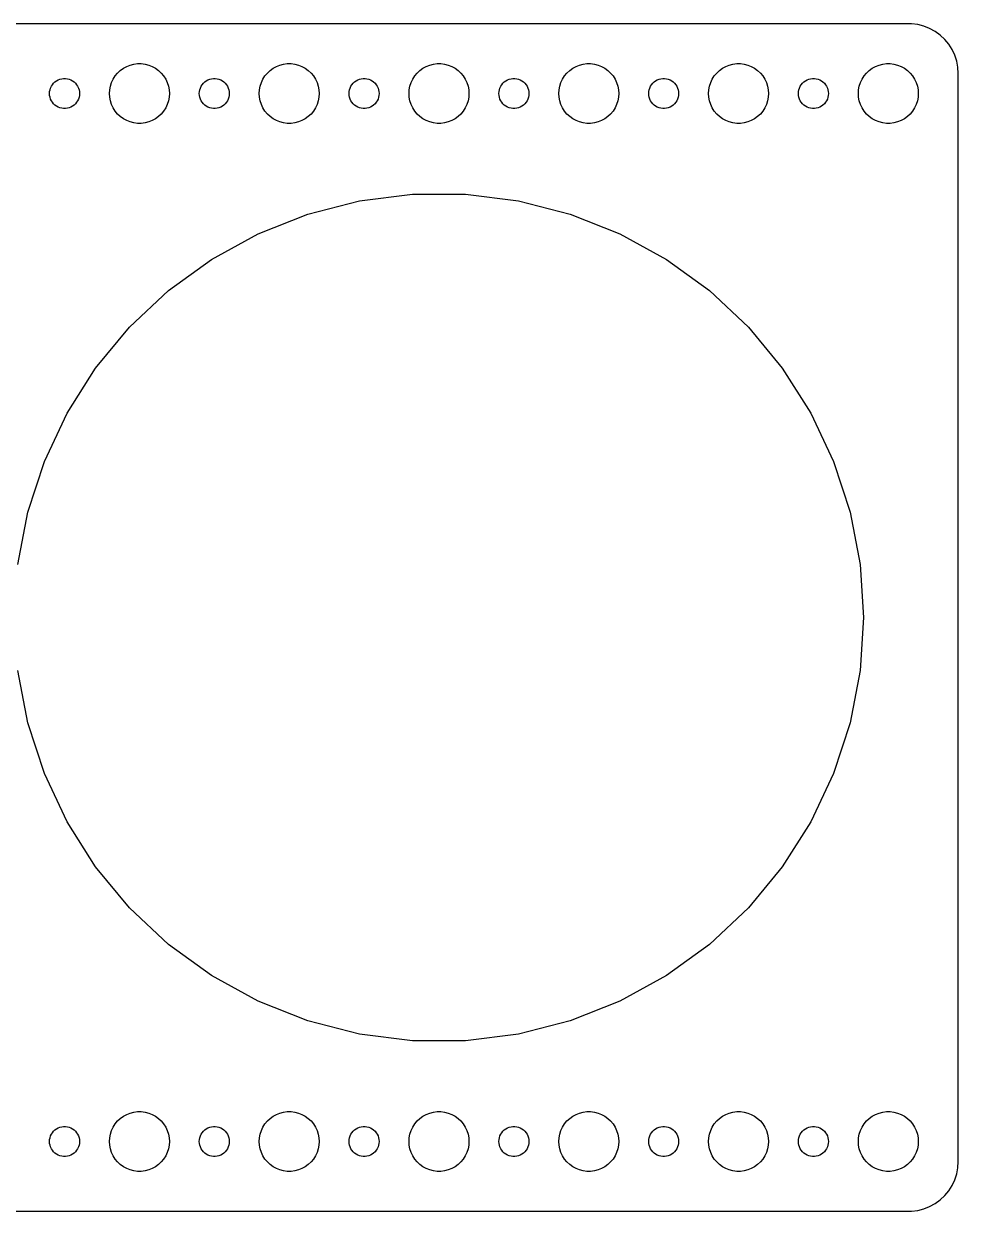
# Model space of a CAD drawing. Header units: metres. Extents: x -187 to 187, y -59 to 59.
# Drawn here: x 93.4 to 187, y -59.5 to 59.5 of the extents above; entities that cross this region are included whole.
import ezdxf

# ---------------------------------------------------------------- set-up
doc = ezdxf.new("R2010")
doc.units = ezdxf.units.M

msp = doc.modelspace()

# ---------------------------------------------------------------- linework, layer by layer
for p, q in [((182.314, 59.4901), (-182.314, 59.4901)), ((182.937, 59.4114), (182.314, 59.4901)), ((183.545, 59.2553), (182.937, 59.4114)), ((184.129, 59.0241), (183.545, 59.2553)), ((184.679, 58.7216), (184.129, 59.0241)), ((185.187, 58.3526), (184.679, 58.7216)), ((185.645, 57.9227), (185.187, 58.3526)), ((186.045, 57.4389), (185.645, 57.9227)), ((186.382, 56.9088), (186.045, 57.4389)), ((186.649, 56.3406), (186.382, 56.9088)), ((186.843, 55.7434), (186.649, 56.3406)), ((102.813, 54.5536), (103.088, 54.8115)), ((103.088, 54.8115), (103.393, 55.033)), ((103.393, 55.033), (103.723, 55.2145)), ((103.723, 55.2145), (104.073, 55.3532)), ((104.073, 55.3532), (104.438, 55.4469)), ((104.438, 55.4469), (104.812, 55.4941)), ((104.812, 55.4941), (105.188, 55.4941)), ((105.188, 55.4941), (105.562, 55.4469)), ((105.562, 55.4469), (105.927, 55.3532)), ((105.927, 55.3532), (106.277, 55.2145)), ((106.277, 55.2145), (106.607, 55.033)), ((106.607, 55.033), (106.912, 54.8115)), ((106.912, 54.8115), (107.187, 54.5536)), ((117.813, 54.5536), (118.088, 54.8115)), ((118.088, 54.8115), (118.393, 55.033)), ((118.393, 55.033), (118.723, 55.2145)), ((118.723, 55.2145), (119.073, 55.3532)), ((119.073, 55.3532), (119.438, 55.4469)), ((119.438, 55.4469), (119.812, 55.4941)), ((119.812, 55.4941), (120.188, 55.4941)), ((120.188, 55.4941), (120.562, 55.4469)), ((120.562, 55.4469), (120.927, 55.3532)), ((120.927, 55.3532), (121.277, 55.2145)), ((121.277, 55.2145), (121.607, 55.033)), ((121.607, 55.033), (121.912, 54.8115)), ((121.912, 54.8115), (122.187, 54.5536)), ((132.813, 54.5536), (133.088, 54.8115)), ((133.088, 54.8115), (133.393, 55.033)), ((133.393, 55.033), (133.723, 55.2145)), ((133.723, 55.2145), (134.073, 55.3532)), ((134.073, 55.3532), (134.438, 55.4469)), ((134.438, 55.4469), (134.812, 55.4941)), ((134.812, 55.4941), (135.188, 55.4941)), ((135.188, 55.4941), (135.562, 55.4469)), ((135.562, 55.4469), (135.927, 55.3532)), ((135.927, 55.3532), (136.277, 55.2145)), ((136.277, 55.2145), (136.607, 55.033)), ((136.607, 55.033), (136.912, 54.8115)), ((136.912, 54.8115), (137.187, 54.5536)), ((147.813, 54.5536), (148.088, 54.8115)), ((148.088, 54.8115), (148.393, 55.033)), ((148.393, 55.033), (148.723, 55.2145)), ((148.723, 55.2145), (149.073, 55.3532)), ((149.073, 55.3532), (149.438, 55.4469)), ((149.438, 55.4469), (149.812, 55.4941)), ((149.812, 55.4941), (150.188, 55.4941)), ((150.188, 55.4941), (150.562, 55.4469)), ((150.562, 55.4469), (150.927, 55.3532)), ((150.927, 55.3532), (151.277, 55.2145)), ((151.277, 55.2145), (151.607, 55.033)), ((151.607, 55.033), (151.912, 54.8115)), ((151.912, 54.8115), (152.187, 54.5536)), ((162.813, 54.5536), (163.088, 54.8115)), ((163.088, 54.8115), (163.393, 55.033)), ((163.393, 55.033), (163.723, 55.2145)), ((163.723, 55.2145), (164.073, 55.3532)), ((164.073, 55.3532), (164.438, 55.4469)), ((164.438, 55.4469), (164.812, 55.4941)), ((164.812, 55.4941), (165.188, 55.4941)), ((165.188, 55.4941), (165.562, 55.4469)), ((165.562, 55.4469), (165.927, 55.3532)), ((165.927, 55.3532), (166.277, 55.2145)), ((166.277, 55.2145), (166.607, 55.033)), ((166.607, 55.033), (166.912, 54.8115)), ((166.912, 54.8115), (167.187, 54.5536)), ((177.813, 54.5536), (178.088, 54.8115)), ((178.088, 54.8115), (178.393, 55.033)), ((178.393, 55.033), (178.723, 55.2145)), ((178.723, 55.2145), (179.073, 55.3532)), ((179.073, 55.3532), (179.438, 55.4469)), ((179.438, 55.4469), (179.812, 55.4941)), ((179.812, 55.4941), (180.188, 55.4941)), ((180.188, 55.4941), (180.562, 55.4469)), ((180.562, 55.4469), (180.927, 55.3532)), ((180.927, 55.3532), (181.277, 55.2145)), ((181.277, 55.2145), (181.607, 55.033)), ((181.607, 55.033), (181.912, 54.8115)), ((181.912, 54.8115), (182.187, 54.5536)), ((186.961, 55.1267), (186.843, 55.7434)), ((187, 54.5), (186.961, 55.1267)), ((96.4065, 53.5268), (96.5439, 53.6558)), ((96.5439, 53.6558), (96.6963, 53.7665)), ((96.6963, 53.7665), (96.8613, 53.8572)), ((96.8613, 53.8572), (97.0365, 53.9266)), ((97.0365, 53.9266), (97.2189, 53.9734)), ((97.2189, 53.9734), (97.4058, 53.997)), ((97.4058, 53.997), (97.5942, 53.997)), ((97.5942, 53.997), (97.7811, 53.9734)), ((97.7811, 53.9734), (97.9635, 53.9266)), ((97.9635, 53.9266), (98.1387, 53.8572)), ((98.1387, 53.8572), (98.3037, 53.7665)), ((98.3037, 53.7665), (98.4561, 53.6558)), ((98.4561, 53.6558), (98.5934, 53.5268)), ((102.094, 53.2461), (102.211, 53.6044)), ((102.211, 53.6044), (102.371, 53.9453)), ((102.371, 53.9453), (102.573, 54.2634)), ((102.573, 54.2634), (102.813, 54.5536)), ((107.187, 54.5536), (107.427, 54.2634)), ((107.427, 54.2634), (107.629, 53.9453)), ((107.629, 53.9453), (107.789, 53.6044)), ((107.789, 53.6044), (107.906, 53.2461)), ((111.407, 53.5268), (111.544, 53.6558)), ((111.544, 53.6558), (111.696, 53.7665)), ((111.696, 53.7665), (111.861, 53.8572)), ((111.861, 53.8572), (112.036, 53.9266)), ((112.036, 53.9266), (112.219, 53.9734)), ((112.219, 53.9734), (112.406, 53.997)), ((112.406, 53.997), (112.594, 53.997)), ((112.594, 53.997), (112.781, 53.9734)), ((112.781, 53.9734), (112.964, 53.9266)), ((112.964, 53.9266), (113.139, 53.8572)), ((113.139, 53.8572), (113.304, 53.7665)), ((113.304, 53.7665), (113.456, 53.6558)), ((113.456, 53.6558), (113.593, 53.5268)), ((117.094, 53.2461), (117.211, 53.6044)), ((117.211, 53.6044), (117.371, 53.9453)), ((117.371, 53.9453), (117.573, 54.2634)), ((117.573, 54.2634), (117.813, 54.5536)), ((122.187, 54.5536), (122.427, 54.2634)), ((122.427, 54.2634), (122.629, 53.9453)), ((122.629, 53.9453), (122.789, 53.6044)), ((122.789, 53.6044), (122.906, 53.2461)), ((126.407, 53.5268), (126.544, 53.6558)), ((126.544, 53.6558), (126.696, 53.7665)), ((126.696, 53.7665), (126.861, 53.8572)), ((126.861, 53.8572), (127.036, 53.9266)), ((127.036, 53.9266), (127.219, 53.9734)), ((127.219, 53.9734), (127.406, 53.997)), ((127.406, 53.997), (127.594, 53.997)), ((127.594, 53.997), (127.781, 53.9734)), ((127.781, 53.9734), (127.964, 53.9266)), ((127.964, 53.9266), (128.139, 53.8572)), ((128.139, 53.8572), (128.304, 53.7665)), ((128.304, 53.7665), (128.456, 53.6558)), ((128.456, 53.6558), (128.593, 53.5268)), ((132.094, 53.2461), (132.211, 53.6044)), ((132.211, 53.6044), (132.371, 53.9453)), ((132.371, 53.9453), (132.573, 54.2634)), ((132.573, 54.2634), (132.813, 54.5536)), ((137.187, 54.5536), (137.427, 54.2634)), ((137.427, 54.2634), (137.629, 53.9453)), ((137.629, 53.9453), (137.789, 53.6044)), ((137.789, 53.6044), (137.906, 53.2461)), ((141.407, 53.5268), (141.544, 53.6558)), ((141.544, 53.6558), (141.696, 53.7665)), ((141.696, 53.7665), (141.861, 53.8572)), ((141.861, 53.8572), (142.036, 53.9266)), ((142.036, 53.9266), (142.219, 53.9734)), ((142.219, 53.9734), (142.406, 53.997)), ((142.406, 53.997), (142.594, 53.997)), ((142.594, 53.997), (142.781, 53.9734)), ((142.781, 53.9734), (142.964, 53.9266)), ((142.964, 53.9266), (143.139, 53.8572)), ((143.139, 53.8572), (143.304, 53.7665)), ((143.304, 53.7665), (143.456, 53.6558)), ((143.456, 53.6558), (143.593, 53.5268)), ((147.094, 53.2461), (147.211, 53.6044)), ((147.211, 53.6044), (147.371, 53.9453)), ((147.371, 53.9453), (147.573, 54.2634)), ((147.573, 54.2634), (147.813, 54.5536)), ((152.187, 54.5536), (152.427, 54.2634)), ((152.427, 54.2634), (152.629, 53.9453)), ((152.629, 53.9453), (152.789, 53.6044)), ((152.789, 53.6044), (152.906, 53.2461)), ((156.407, 53.5268), (156.544, 53.6558)), ((156.544, 53.6558), (156.696, 53.7665)), ((156.696, 53.7665), (156.861, 53.8572)), ((156.861, 53.8572), (157.036, 53.9266)), ((157.036, 53.9266), (157.219, 53.9734)), ((157.219, 53.9734), (157.406, 53.997)), ((157.406, 53.997), (157.594, 53.997)), ((157.594, 53.997), (157.781, 53.9734)), ((157.781, 53.9734), (157.964, 53.9266)), ((157.964, 53.9266), (158.139, 53.8572)), ((158.139, 53.8572), (158.304, 53.7665)), ((158.304, 53.7665), (158.456, 53.6558)), ((158.456, 53.6558), (158.593, 53.5268)), ((162.094, 53.2461), (162.211, 53.6044)), ((162.211, 53.6044), (162.371, 53.9453)), ((162.371, 53.9453), (162.573, 54.2634)), ((162.573, 54.2634), (162.813, 54.5536)), ((167.187, 54.5536), (167.427, 54.2634)), ((167.427, 54.2634), (167.629, 53.9453)), ((167.629, 53.9453), (167.789, 53.6044)), ((167.789, 53.6044), (167.906, 53.2461)), ((171.407, 53.5268), (171.544, 53.6558)), ((171.544, 53.6558), (171.696, 53.7665)), ((171.696, 53.7665), (171.861, 53.8572)), ((171.861, 53.8572), (172.036, 53.9266)), ((172.036, 53.9266), (172.219, 53.9734)), ((172.219, 53.9734), (172.406, 53.997)), ((172.406, 53.997), (172.594, 53.997)), ((172.594, 53.997), (172.781, 53.9734)), ((172.781, 53.9734), (172.964, 53.9266)), ((172.964, 53.9266), (173.139, 53.8572)), ((173.139, 53.8572), (173.304, 53.7665)), ((173.304, 53.7665), (173.456, 53.6558)), ((173.456, 53.6558), (173.593, 53.5268)), ((177.094, 53.2461), (177.211, 53.6044)), ((177.211, 53.6044), (177.371, 53.9453)), ((177.371, 53.9453), (177.573, 54.2634)), ((177.573, 54.2634), (177.813, 54.5536)), ((182.187, 54.5536), (182.427, 54.2634)), ((182.427, 54.2634), (182.629, 53.9453)), ((182.629, 53.9453), (182.789, 53.6044)), ((182.789, 53.6044), (182.906, 53.2461)), ((187, -54.5), (187, 54.5)), ((96, 52.5), (96.0118, 52.688)), ((96.0118, 52.312), (96, 52.5)), ((96.0118, 52.688), (96.0471, 52.873)), ((96.0471, 52.873), (96.1053, 53.0522)), ((96.1053, 53.0522), (96.1855, 53.2226)), ((96.1855, 53.2226), (96.2865, 53.3817)), ((96.2865, 53.3817), (96.4065, 53.5268)), ((98.5934, 53.5268), (98.7135, 53.3817)), ((98.7135, 53.3817), (98.8145, 53.2226)), ((98.8145, 53.2226), (98.8947, 53.0522)), ((98.8947, 53.0522), (98.9529, 52.873)), ((98.9529, 52.873), (98.9882, 52.688)), ((98.9882, 52.688), (99, 52.5)), ((99, 52.5), (98.9882, 52.312)), ((102, 52.5), (102.024, 52.876)), ((102.024, 52.124), (102, 52.5)), ((102.024, 52.876), (102.094, 53.2461)), ((107.906, 53.2461), (107.976, 52.876)), ((107.976, 52.876), (108, 52.5)), ((108, 52.5), (107.976, 52.124)), ((111, 52.5), (111.012, 52.688)), ((111.012, 52.312), (111, 52.5)), ((111.012, 52.688), (111.047, 52.873)), ((111.047, 52.873), (111.105, 53.0522)), ((111.105, 53.0522), (111.186, 53.2226)), ((111.186, 53.2226), (111.286, 53.3817)), ((111.286, 53.3817), (111.407, 53.5268)), ((113.593, 53.5268), (113.714, 53.3817)), ((113.714, 53.3817), (113.814, 53.2226)), ((113.814, 53.2226), (113.895, 53.0522)), ((113.895, 53.0522), (113.953, 52.873)), ((113.953, 52.873), (113.988, 52.688)), ((113.988, 52.688), (114, 52.5)), ((114, 52.5), (113.988, 52.312)), ((117, 52.5), (117.024, 52.876)), ((117.024, 52.124), (117, 52.5)), ((117.024, 52.876), (117.094, 53.2461)), ((122.906, 53.2461), (122.976, 52.876)), ((122.976, 52.876), (123, 52.5)), ((123, 52.5), (122.976, 52.124)), ((126, 52.5), (126.012, 52.688)), ((126.012, 52.312), (126, 52.5)), ((126.012, 52.688), (126.047, 52.873)), ((126.047, 52.873), (126.105, 53.0522)), ((126.105, 53.0522), (126.186, 53.2226)), ((126.186, 53.2226), (126.286, 53.3817)), ((126.286, 53.3817), (126.407, 53.5268)), ((128.593, 53.5268), (128.714, 53.3817)), ((128.714, 53.3817), (128.814, 53.2226)), ((128.814, 53.2226), (128.895, 53.0522)), ((128.895, 53.0522), (128.953, 52.873)), ((128.953, 52.873), (128.988, 52.688)), ((128.988, 52.688), (129, 52.5)), ((129, 52.5), (128.988, 52.312)), ((132, 52.5), (132.024, 52.876)), ((132.024, 52.124), (132, 52.5)), ((132.024, 52.876), (132.094, 53.2461)), ((137.906, 53.2461), (137.976, 52.876)), ((137.976, 52.876), (138, 52.5)), ((138, 52.5), (137.976, 52.124)), ((141, 52.5), (141.012, 52.688)), ((141.012, 52.312), (141, 52.5)), ((141.012, 52.688), (141.047, 52.873)), ((141.047, 52.873), (141.105, 53.0522)), ((141.105, 53.0522), (141.186, 53.2226)), ((141.186, 53.2226), (141.286, 53.3817)), ((141.286, 53.3817), (141.407, 53.5268)), ((143.593, 53.5268), (143.714, 53.3817)), ((143.714, 53.3817), (143.814, 53.2226)), ((143.814, 53.2226), (143.895, 53.0522)), ((143.895, 53.0522), (143.953, 52.873)), ((143.953, 52.873), (143.988, 52.688)), ((143.988, 52.688), (144, 52.5)), ((144, 52.5), (143.988, 52.312)), ((147, 52.5), (147.024, 52.876)), ((147.024, 52.124), (147, 52.5)), ((147.024, 52.876), (147.094, 53.2461)), ((152.906, 53.2461), (152.976, 52.876)), ((152.976, 52.876), (153, 52.5)), ((153, 52.5), (152.976, 52.124)), ((156, 52.5), (156.012, 52.688)), ((156.012, 52.312), (156, 52.5)), ((156.012, 52.688), (156.047, 52.873)), ((156.047, 52.873), (156.105, 53.0522)), ((156.105, 53.0522), (156.186, 53.2226)), ((156.186, 53.2226), (156.286, 53.3817)), ((156.286, 53.3817), (156.407, 53.5268)), ((158.593, 53.5268), (158.714, 53.3817)), ((158.714, 53.3817), (158.814, 53.2226)), ((158.814, 53.2226), (158.895, 53.0522)), ((158.895, 53.0522), (158.953, 52.873)), ((158.953, 52.873), (158.988, 52.688)), ((158.988, 52.688), (159, 52.5)), ((159, 52.5), (158.988, 52.312)), ((162, 52.5), (162.024, 52.876)), ((162.024, 52.124), (162, 52.5)), ((162.024, 52.876), (162.094, 53.2461)), ((167.906, 53.2461), (167.976, 52.876)), ((167.976, 52.876), (168, 52.5)), ((168, 52.5), (167.976, 52.124)), ((171, 52.5), (171.012, 52.688)), ((171.012, 52.312), (171, 52.5)), ((171.012, 52.688), (171.047, 52.873)), ((171.047, 52.873), (171.105, 53.0522)), ((171.105, 53.0522), (171.186, 53.2226)), ((171.186, 53.2226), (171.286, 53.3817)), ((171.286, 53.3817), (171.407, 53.5268)), ((173.593, 53.5268), (173.714, 53.3817)), ((173.714, 53.3817), (173.814, 53.2226)), ((173.814, 53.2226), (173.895, 53.0522)), ((173.895, 53.0522), (173.953, 52.873)), ((173.953, 52.873), (173.988, 52.688)), ((173.988, 52.688), (174, 52.5)), ((174, 52.5), (173.988, 52.312)), ((177, 52.5), (177.024, 52.876)), ((177.024, 52.124), (177, 52.5)), ((177.024, 52.876), (177.094, 53.2461)), ((182.906, 53.2461), (182.976, 52.876)), ((182.976, 52.876), (183, 52.5)), ((183, 52.5), (182.976, 52.124)), ((96.0471, 52.127), (96.0118, 52.312)), ((96.1053, 51.9478), (96.0471, 52.127)), ((96.1855, 51.7774), (96.1053, 51.9478)), ((96.2865, 51.6183), (96.1855, 51.7774)), ((96.4065, 51.4732), (96.2865, 51.6183)), ((96.5439, 51.3442), (96.4065, 51.4732)), ((96.6963, 51.2335), (96.5439, 51.3442)), ((96.8613, 51.1428), (96.6963, 51.2335)), ((98.3037, 51.2335), (98.1387, 51.1428)), ((98.4561, 51.3442), (98.3037, 51.2335)), ((98.5934, 51.4732), (98.4561, 51.3442)), ((98.7135, 51.6183), (98.5934, 51.4732)), ((98.8145, 51.7774), (98.7135, 51.6183)), ((98.8947, 51.9478), (98.8145, 51.7774)), ((98.9529, 52.127), (98.8947, 51.9478)), ((98.9882, 52.312), (98.9529, 52.127)), ((102.094, 51.7539), (102.024, 52.124)), ((102.211, 51.3956), (102.094, 51.7539)), ((102.371, 51.0547), (102.211, 51.3956)), ((107.789, 51.3956), (107.629, 51.0547)), ((107.906, 51.7539), (107.789, 51.3956)), ((107.976, 52.124), (107.906, 51.7539)), ((111.047, 52.127), (111.012, 52.312)), ((111.105, 51.9478), (111.047, 52.127)), ((111.186, 51.7774), (111.105, 51.9478)), ((111.286, 51.6183), (111.186, 51.7774)), ((111.407, 51.4732), (111.286, 51.6183)), ((111.544, 51.3442), (111.407, 51.4732)), ((111.696, 51.2335), (111.544, 51.3442)), ((111.861, 51.1428), (111.696, 51.2335)), ((113.304, 51.2335), (113.139, 51.1428)), ((113.456, 51.3442), (113.304, 51.2335)), ((113.593, 51.4732), (113.456, 51.3442)), ((113.714, 51.6183), (113.593, 51.4732)), ((113.814, 51.7774), (113.714, 51.6183)), ((113.895, 51.9478), (113.814, 51.7774)), ((113.953, 52.127), (113.895, 51.9478)), ((113.988, 52.312), (113.953, 52.127)), ((117.094, 51.7539), (117.024, 52.124)), ((117.211, 51.3956), (117.094, 51.7539)), ((117.371, 51.0547), (117.211, 51.3956)), ((122.789, 51.3956), (122.629, 51.0547)), ((122.906, 51.7539), (122.789, 51.3956)), ((122.976, 52.124), (122.906, 51.7539)), ((126.047, 52.127), (126.012, 52.312)), ((126.105, 51.9478), (126.047, 52.127)), ((126.186, 51.7774), (126.105, 51.9478)), ((126.286, 51.6183), (126.186, 51.7774)), ((126.407, 51.4732), (126.286, 51.6183)), ((126.544, 51.3442), (126.407, 51.4732)), ((126.696, 51.2335), (126.544, 51.3442)), ((126.861, 51.1428), (126.696, 51.2335)), ((128.304, 51.2335), (128.139, 51.1428)), ((128.456, 51.3442), (128.304, 51.2335)), ((128.593, 51.4732), (128.456, 51.3442)), ((128.714, 51.6183), (128.593, 51.4732)), ((128.814, 51.7774), (128.714, 51.6183)), ((128.895, 51.9478), (128.814, 51.7774)), ((128.953, 52.127), (128.895, 51.9478)), ((128.988, 52.312), (128.953, 52.127)), ((132.094, 51.7539), (132.024, 52.124)), ((132.211, 51.3956), (132.094, 51.7539)), ((132.371, 51.0547), (132.211, 51.3956)), ((137.789, 51.3956), (137.629, 51.0547)), ((137.906, 51.7539), (137.789, 51.3956)), ((137.976, 52.124), (137.906, 51.7539)), ((141.047, 52.127), (141.012, 52.312)), ((141.105, 51.9478), (141.047, 52.127)), ((141.186, 51.7774), (141.105, 51.9478)), ((141.286, 51.6183), (141.186, 51.7774)), ((141.407, 51.4732), (141.286, 51.6183)), ((141.544, 51.3442), (141.407, 51.4732)), ((141.696, 51.2335), (141.544, 51.3442)), ((141.861, 51.1428), (141.696, 51.2335)), ((143.304, 51.2335), (143.139, 51.1428)), ((143.456, 51.3442), (143.304, 51.2335)), ((143.593, 51.4732), (143.456, 51.3442)), ((143.714, 51.6183), (143.593, 51.4732)), ((143.814, 51.7774), (143.714, 51.6183)), ((143.895, 51.9478), (143.814, 51.7774)), ((143.953, 52.127), (143.895, 51.9478)), ((143.988, 52.312), (143.953, 52.127)), ((147.094, 51.7539), (147.024, 52.124)), ((147.211, 51.3956), (147.094, 51.7539)), ((147.371, 51.0547), (147.211, 51.3956)), ((152.789, 51.3956), (152.629, 51.0547)), ((152.906, 51.7539), (152.789, 51.3956)), ((152.976, 52.124), (152.906, 51.7539)), ((156.047, 52.127), (156.012, 52.312)), ((156.105, 51.9478), (156.047, 52.127)), ((156.186, 51.7774), (156.105, 51.9478)), ((156.286, 51.6183), (156.186, 51.7774)), ((156.407, 51.4732), (156.286, 51.6183)), ((156.544, 51.3442), (156.407, 51.4732)), ((156.696, 51.2335), (156.544, 51.3442)), ((156.861, 51.1428), (156.696, 51.2335)), ((158.304, 51.2335), (158.139, 51.1428)), ((158.456, 51.3442), (158.304, 51.2335)), ((158.593, 51.4732), (158.456, 51.3442)), ((158.714, 51.6183), (158.593, 51.4732)), ((158.814, 51.7774), (158.714, 51.6183)), ((158.895, 51.9478), (158.814, 51.7774)), ((158.953, 52.127), (158.895, 51.9478)), ((158.988, 52.312), (158.953, 52.127)), ((162.094, 51.7539), (162.024, 52.124)), ((162.211, 51.3956), (162.094, 51.7539)), ((162.371, 51.0547), (162.211, 51.3956)), ((167.789, 51.3956), (167.629, 51.0547)), ((167.906, 51.7539), (167.789, 51.3956)), ((167.976, 52.124), (167.906, 51.7539)), ((171.047, 52.127), (171.012, 52.312)), ((171.105, 51.9478), (171.047, 52.127)), ((171.186, 51.7774), (171.105, 51.9478)), ((171.286, 51.6183), (171.186, 51.7774)), ((171.407, 51.4732), (171.286, 51.6183)), ((171.544, 51.3442), (171.407, 51.4732)), ((171.696, 51.2335), (171.544, 51.3442)), ((171.861, 51.1428), (171.696, 51.2335)), ((173.304, 51.2335), (173.139, 51.1428)), ((173.456, 51.3442), (173.304, 51.2335)), ((173.593, 51.4732), (173.456, 51.3442)), ((173.714, 51.6183), (173.593, 51.4732)), ((173.814, 51.7774), (173.714, 51.6183)), ((173.895, 51.9478), (173.814, 51.7774)), ((173.953, 52.127), (173.895, 51.9478)), ((173.988, 52.312), (173.953, 52.127)), ((177.094, 51.7539), (177.024, 52.124)), ((177.211, 51.3956), (177.094, 51.7539)), ((177.371, 51.0547), (177.211, 51.3956)), ((182.789, 51.3956), (182.629, 51.0547)), ((182.906, 51.7539), (182.789, 51.3956)), ((182.976, 52.124), (182.906, 51.7539)), ((97.0365, 51.0734), (96.8613, 51.1428)), ((97.2189, 51.0266), (97.0365, 51.0734)), ((97.4058, 51.003), (97.2189, 51.0266)), ((97.5942, 51.003), (97.4058, 51.003)), ((97.7811, 51.0266), (97.5942, 51.003)), ((97.9635, 51.0734), (97.7811, 51.0266)), ((98.1387, 51.1428), (97.9635, 51.0734)), ((102.573, 50.7366), (102.371, 51.0547)), ((102.813, 50.4464), (102.573, 50.7366)), ((103.088, 50.1885), (102.813, 50.4464)), ((103.393, 49.967), (103.088, 50.1885)), ((106.912, 50.1885), (106.607, 49.967)), ((107.187, 50.4464), (106.912, 50.1885)), ((107.427, 50.7366), (107.187, 50.4464)), ((107.629, 51.0547), (107.427, 50.7366)), ((112.036, 51.0734), (111.861, 51.1428)), ((112.219, 51.0266), (112.036, 51.0734)), ((112.406, 51.003), (112.219, 51.0266)), ((112.594, 51.003), (112.406, 51.003)), ((112.781, 51.0266), (112.594, 51.003)), ((112.964, 51.0734), (112.781, 51.0266)), ((113.139, 51.1428), (112.964, 51.0734)), ((117.573, 50.7366), (117.371, 51.0547)), ((117.813, 50.4464), (117.573, 50.7366)), ((118.088, 50.1885), (117.813, 50.4464)), ((118.393, 49.967), (118.088, 50.1885)), ((121.912, 50.1885), (121.607, 49.967)), ((122.187, 50.4464), (121.912, 50.1885)), ((122.427, 50.7366), (122.187, 50.4464)), ((122.629, 51.0547), (122.427, 50.7366)), ((127.036, 51.0734), (126.861, 51.1428)), ((127.219, 51.0266), (127.036, 51.0734)), ((127.406, 51.003), (127.219, 51.0266)), ((127.594, 51.003), (127.406, 51.003)), ((127.781, 51.0266), (127.594, 51.003)), ((127.964, 51.0734), (127.781, 51.0266)), ((128.139, 51.1428), (127.964, 51.0734)), ((132.573, 50.7366), (132.371, 51.0547)), ((132.813, 50.4464), (132.573, 50.7366)), ((133.088, 50.1885), (132.813, 50.4464)), ((133.393, 49.967), (133.088, 50.1885)), ((136.912, 50.1885), (136.607, 49.967)), ((137.187, 50.4464), (136.912, 50.1885)), ((137.427, 50.7366), (137.187, 50.4464)), ((137.629, 51.0547), (137.427, 50.7366)), ((142.036, 51.0734), (141.861, 51.1428)), ((142.219, 51.0266), (142.036, 51.0734)), ((142.406, 51.003), (142.219, 51.0266)), ((142.594, 51.003), (142.406, 51.003)), ((142.781, 51.0266), (142.594, 51.003)), ((142.964, 51.0734), (142.781, 51.0266)), ((143.139, 51.1428), (142.964, 51.0734)), ((147.573, 50.7366), (147.371, 51.0547)), ((147.813, 50.4464), (147.573, 50.7366)), ((148.088, 50.1885), (147.813, 50.4464)), ((148.393, 49.967), (148.088, 50.1885)), ((151.912, 50.1885), (151.607, 49.967)), ((152.187, 50.4464), (151.912, 50.1885)), ((152.427, 50.7366), (152.187, 50.4464)), ((152.629, 51.0547), (152.427, 50.7366)), ((157.036, 51.0734), (156.861, 51.1428)), ((157.219, 51.0266), (157.036, 51.0734)), ((157.406, 51.003), (157.219, 51.0266)), ((157.594, 51.003), (157.406, 51.003)), ((157.781, 51.0266), (157.594, 51.003)), ((157.964, 51.0734), (157.781, 51.0266)), ((158.139, 51.1428), (157.964, 51.0734)), ((162.573, 50.7366), (162.371, 51.0547)), ((162.813, 50.4464), (162.573, 50.7366)), ((163.088, 50.1885), (162.813, 50.4464)), ((163.393, 49.967), (163.088, 50.1885)), ((166.912, 50.1885), (166.607, 49.967)), ((167.187, 50.4464), (166.912, 50.1885)), ((167.427, 50.7366), (167.187, 50.4464)), ((167.629, 51.0547), (167.427, 50.7366)), ((172.036, 51.0734), (171.861, 51.1428)), ((172.219, 51.0266), (172.036, 51.0734)), ((172.406, 51.003), (172.219, 51.0266)), ((172.594, 51.003), (172.406, 51.003)), ((172.781, 51.0266), (172.594, 51.003)), ((172.964, 51.0734), (172.781, 51.0266)), ((173.139, 51.1428), (172.964, 51.0734)), ((177.573, 50.7366), (177.371, 51.0547)), ((177.813, 50.4464), (177.573, 50.7366)), ((178.088, 50.1885), (177.813, 50.4464)), ((178.393, 49.967), (178.088, 50.1885)), ((181.912, 50.1885), (181.607, 49.967)), ((182.187, 50.4464), (181.912, 50.1885)), ((182.427, 50.7366), (182.187, 50.4464)), ((182.629, 51.0547), (182.427, 50.7366)), ((103.723, 49.7855), (103.393, 49.967)), ((104.073, 49.6468), (103.723, 49.7855)), ((104.438, 49.5531), (104.073, 49.6468)), ((104.812, 49.5059), (104.438, 49.5531)), ((105.188, 49.5059), (104.812, 49.5059)), ((105.562, 49.5531), (105.188, 49.5059)), ((105.927, 49.6468), (105.562, 49.5531)), ((106.277, 49.7855), (105.927, 49.6468)), ((106.607, 49.967), (106.277, 49.7855)), ((118.723, 49.7855), (118.393, 49.967)), ((119.073, 49.6468), (118.723, 49.7855)), ((119.438, 49.5531), (119.073, 49.6468)), ((119.812, 49.5059), (119.438, 49.5531)), ((120.188, 49.5059), (119.812, 49.5059)), ((120.562, 49.5531), (120.188, 49.5059)), ((120.927, 49.6468), (120.562, 49.5531)), ((121.277, 49.7855), (120.927, 49.6468)), ((121.607, 49.967), (121.277, 49.7855)), ((133.723, 49.7855), (133.393, 49.967)), ((134.073, 49.6468), (133.723, 49.7855)), ((134.438, 49.5531), (134.073, 49.6468)), ((134.812, 49.5059), (134.438, 49.5531)), ((135.188, 49.5059), (134.812, 49.5059)), ((135.562, 49.5531), (135.188, 49.5059)), ((135.927, 49.6468), (135.562, 49.5531)), ((136.277, 49.7855), (135.927, 49.6468)), ((136.607, 49.967), (136.277, 49.7855)), ((148.723, 49.7855), (148.393, 49.967)), ((149.073, 49.6468), (148.723, 49.7855)), ((149.438, 49.5531), (149.073, 49.6468)), ((149.812, 49.5059), (149.438, 49.5531)), ((150.188, 49.5059), (149.812, 49.5059)), ((150.562, 49.5531), (150.188, 49.5059)), ((150.927, 49.6468), (150.562, 49.5531)), ((151.277, 49.7855), (150.927, 49.6468)), ((151.607, 49.967), (151.277, 49.7855)), ((163.723, 49.7855), (163.393, 49.967)), ((164.073, 49.6468), (163.723, 49.7855)), ((164.438, 49.5531), (164.073, 49.6468)), ((164.812, 49.5059), (164.438, 49.5531)), ((165.188, 49.5059), (164.812, 49.5059)), ((165.562, 49.5531), (165.188, 49.5059)), ((165.927, 49.6468), (165.562, 49.5531)), ((166.277, 49.7855), (165.927, 49.6468)), ((166.607, 49.967), (166.277, 49.7855)), ((178.723, 49.7855), (178.393, 49.967)), ((179.073, 49.6468), (178.723, 49.7855)), ((179.438, 49.5531), (179.073, 49.6468)), ((179.812, 49.5059), (179.438, 49.5531)), ((180.188, 49.5059), (179.812, 49.5059)), ((180.562, 49.5531), (180.188, 49.5059)), ((180.927, 49.6468), (180.562, 49.5531)), ((181.277, 49.7855), (180.927, 49.6468)), ((181.607, 49.967), (181.277, 49.7855)), ((121.867, 40.4199), (127.036, 41.7472)), ((127.036, 41.7472), (132.331, 42.4161)), ((132.331, 42.4161), (137.669, 42.4161)), ((137.669, 42.4161), (142.964, 41.7472)), ((142.964, 41.7472), (148.133, 40.4199)), ((116.904, 38.4551), (121.867, 40.4199)), ((148.133, 40.4199), (153.096, 38.4551)), ((112.227, 35.8839), (116.904, 38.4551)), ((153.096, 38.4551), (157.773, 35.8839)), ((107.909, 32.7468), (112.227, 35.8839)), ((157.773, 35.8839), (162.091, 32.7468)), ((104.019, 29.0932), (107.909, 32.7468)), ((162.091, 32.7468), (165.981, 29.0932)), ((100.617, 24.9809), (104.019, 29.0932)), ((165.981, 29.0932), (169.383, 24.9809)), ((97.757, 20.4745), (100.617, 24.9809)), ((169.383, 24.9809), (172.243, 20.4745)), ((95.4845, 15.6453), (97.757, 20.4745)), ((172.243, 20.4745), (174.516, 15.6453)), ((93.8352, 10.5693), (95.4845, 15.6453)), ((174.516, 15.6453), (176.165, 10.5693)), ((92.8351, 5.32666), (93.8352, 10.5693)), ((176.165, 10.5693), (177.165, 5.32666)), ((177.165, 5.32666), (177.5, 0)), ((177.5, 0), (177.165, -5.32666)), ((93.8352, -10.5693), (92.8351, -5.32666)), ((177.165, -5.32666), (176.165, -10.5693)), ((95.4845, -15.6453), (93.8352, -10.5693)), ((176.165, -10.5693), (174.516, -15.6453)), ((97.757, -20.4745), (95.4845, -15.6453)), ((174.516, -15.6453), (172.243, -20.4745)), ((100.617, -24.9809), (97.757, -20.4745)), ((172.243, -20.4745), (169.383, -24.9809)), ((104.019, -29.0932), (100.617, -24.9809)), ((169.383, -24.9809), (165.981, -29.0932)), ((107.909, -32.7468), (104.019, -29.0932)), ((165.981, -29.0932), (162.091, -32.7468)), ((112.227, -35.8839), (107.909, -32.7468)), ((162.091, -32.7468), (157.773, -35.8839)), ((116.904, -38.4551), (112.227, -35.8839)), ((157.773, -35.8839), (153.096, -38.4551)), ((121.867, -40.4199), (116.904, -38.4551)), ((153.096, -38.4551), (148.133, -40.4199)), ((127.036, -41.7472), (121.867, -40.4199)), ((148.133, -40.4199), (142.964, -41.7472)), ((132.331, -42.4161), (127.036, -41.7472)), ((137.669, -42.4161), (132.331, -42.4161)), ((142.964, -41.7472), (137.669, -42.4161)), ((103.088, -50.1885), (103.393, -49.967)), ((103.393, -49.967), (103.723, -49.7855)), ((103.723, -49.7855), (104.073, -49.6468)), ((104.073, -49.6468), (104.438, -49.5531)), ((104.438, -49.5531), (104.812, -49.5059)), ((104.812, -49.5059), (105.188, -49.5059)), ((105.188, -49.5059), (105.562, -49.5531)), ((105.562, -49.5531), (105.927, -49.6468)), ((105.927, -49.6468), (106.277, -49.7855)), ((106.277, -49.7855), (106.607, -49.967)), ((106.607, -49.967), (106.912, -50.1885)), ((118.088, -50.1885), (118.393, -49.967)), ((118.393, -49.967), (118.723, -49.7855)), ((118.723, -49.7855), (119.073, -49.6468)), ((119.073, -49.6468), (119.438, -49.5531)), ((119.438, -49.5531), (119.812, -49.5059)), ((119.812, -49.5059), (120.188, -49.5059)), ((120.188, -49.5059), (120.562, -49.5531)), ((120.562, -49.5531), (120.927, -49.6468)), ((120.927, -49.6468), (121.277, -49.7855)), ((121.277, -49.7855), (121.607, -49.967)), ((121.607, -49.967), (121.912, -50.1885)), ((133.088, -50.1885), (133.393, -49.967)), ((133.393, -49.967), (133.723, -49.7855)), ((133.723, -49.7855), (134.073, -49.6468)), ((134.073, -49.6468), (134.438, -49.5531)), ((134.438, -49.5531), (134.812, -49.5059)), ((134.812, -49.5059), (135.188, -49.5059)), ((135.188, -49.5059), (135.562, -49.5531)), ((135.562, -49.5531), (135.927, -49.6468)), ((135.927, -49.6468), (136.277, -49.7855)), ((136.277, -49.7855), (136.607, -49.967)), ((136.607, -49.967), (136.912, -50.1885)), ((148.088, -50.1885), (148.393, -49.967)), ((148.393, -49.967), (148.723, -49.7855)), ((148.723, -49.7855), (149.073, -49.6468)), ((149.073, -49.6468), (149.438, -49.5531)), ((149.438, -49.5531), (149.812, -49.5059)), ((149.812, -49.5059), (150.188, -49.5059)), ((150.188, -49.5059), (150.562, -49.5531)), ((150.562, -49.5531), (150.927, -49.6468)), ((150.927, -49.6468), (151.277, -49.7855)), ((151.277, -49.7855), (151.607, -49.967)), ((151.607, -49.967), (151.912, -50.1885)), ((163.088, -50.1885), (163.393, -49.967)), ((163.393, -49.967), (163.723, -49.7855)), ((163.723, -49.7855), (164.073, -49.6468)), ((164.073, -49.6468), (164.438, -49.5531)), ((164.438, -49.5531), (164.812, -49.5059)), ((164.812, -49.5059), (165.188, -49.5059)), ((165.188, -49.5059), (165.562, -49.5531)), ((165.562, -49.5531), (165.927, -49.6468)), ((165.927, -49.6468), (166.277, -49.7855)), ((166.277, -49.7855), (166.607, -49.967)), ((166.607, -49.967), (166.912, -50.1885)), ((178.088, -50.1885), (178.393, -49.967)), ((178.393, -49.967), (178.723, -49.7855)), ((178.723, -49.7855), (179.073, -49.6468)), ((179.073, -49.6468), (179.438, -49.5531)), ((179.438, -49.5531), (179.812, -49.5059)), ((179.812, -49.5059), (180.188, -49.5059)), ((180.188, -49.5059), (180.562, -49.5531)), ((180.562, -49.5531), (180.927, -49.6468)), ((180.927, -49.6468), (181.277, -49.7855)), ((181.277, -49.7855), (181.607, -49.967)), ((181.607, -49.967), (181.912, -50.1885)), ((96.6963, -51.2335), (96.8613, -51.1428)), ((96.8613, -51.1428), (97.0365, -51.0734)), ((97.0365, -51.0734), (97.2189, -51.0266)), ((97.2189, -51.0266), (97.4058, -51.003)), ((97.4058, -51.003), (97.5942, -51.003)), ((97.5942, -51.003), (97.7811, -51.0266)), ((97.7811, -51.0266), (97.9635, -51.0734)), ((97.9635, -51.0734), (98.1387, -51.1428)), ((98.1387, -51.1428), (98.3037, -51.2335)), ((102.211, -51.3956), (102.371, -51.0547)), ((102.371, -51.0547), (102.573, -50.7366)), ((102.573, -50.7366), (102.813, -50.4464)), ((102.813, -50.4464), (103.088, -50.1885)), ((106.912, -50.1885), (107.187, -50.4464)), ((107.187, -50.4464), (107.427, -50.7366)), ((107.427, -50.7366), (107.629, -51.0547)), ((107.629, -51.0547), (107.789, -51.3956)), ((111.696, -51.2335), (111.861, -51.1428)), ((111.861, -51.1428), (112.036, -51.0734)), ((112.036, -51.0734), (112.219, -51.0266)), ((112.219, -51.0266), (112.406, -51.003)), ((112.406, -51.003), (112.594, -51.003)), ((112.594, -51.003), (112.781, -51.0266)), ((112.781, -51.0266), (112.964, -51.0734)), ((112.964, -51.0734), (113.139, -51.1428)), ((113.139, -51.1428), (113.304, -51.2335)), ((117.211, -51.3956), (117.371, -51.0547)), ((117.371, -51.0547), (117.573, -50.7366)), ((117.573, -50.7366), (117.813, -50.4464)), ((117.813, -50.4464), (118.088, -50.1885)), ((121.912, -50.1885), (122.187, -50.4464)), ((122.187, -50.4464), (122.427, -50.7366)), ((122.427, -50.7366), (122.629, -51.0547)), ((122.629, -51.0547), (122.789, -51.3956)), ((126.696, -51.2335), (126.861, -51.1428)), ((126.861, -51.1428), (127.036, -51.0734)), ((127.036, -51.0734), (127.219, -51.0266)), ((127.219, -51.0266), (127.406, -51.003)), ((127.406, -51.003), (127.594, -51.003)), ((127.594, -51.003), (127.781, -51.0266)), ((127.781, -51.0266), (127.964, -51.0734)), ((127.964, -51.0734), (128.139, -51.1428)), ((128.139, -51.1428), (128.304, -51.2335)), ((132.211, -51.3956), (132.371, -51.0547)), ((132.371, -51.0547), (132.573, -50.7366)), ((132.573, -50.7366), (132.813, -50.4464)), ((132.813, -50.4464), (133.088, -50.1885)), ((136.912, -50.1885), (137.187, -50.4464)), ((137.187, -50.4464), (137.427, -50.7366)), ((137.427, -50.7366), (137.629, -51.0547)), ((137.629, -51.0547), (137.789, -51.3956)), ((141.696, -51.2335), (141.861, -51.1428)), ((141.861, -51.1428), (142.036, -51.0734)), ((142.036, -51.0734), (142.219, -51.0266)), ((142.219, -51.0266), (142.406, -51.003)), ((142.406, -51.003), (142.594, -51.003)), ((142.594, -51.003), (142.781, -51.0266)), ((142.781, -51.0266), (142.964, -51.0734)), ((142.964, -51.0734), (143.139, -51.1428)), ((143.139, -51.1428), (143.304, -51.2335)), ((147.211, -51.3956), (147.371, -51.0547)), ((147.371, -51.0547), (147.573, -50.7366)), ((147.573, -50.7366), (147.813, -50.4464)), ((147.813, -50.4464), (148.088, -50.1885)), ((151.912, -50.1885), (152.187, -50.4464)), ((152.187, -50.4464), (152.427, -50.7366)), ((152.427, -50.7366), (152.629, -51.0547)), ((152.629, -51.0547), (152.789, -51.3956)), ((156.696, -51.2335), (156.861, -51.1428)), ((156.861, -51.1428), (157.036, -51.0734)), ((157.036, -51.0734), (157.219, -51.0266)), ((157.219, -51.0266), (157.406, -51.003)), ((157.406, -51.003), (157.594, -51.003)), ((157.594, -51.003), (157.781, -51.0266)), ((157.781, -51.0266), (157.964, -51.0734)), ((157.964, -51.0734), (158.139, -51.1428)), ((158.139, -51.1428), (158.304, -51.2335)), ((162.211, -51.3956), (162.371, -51.0547)), ((162.371, -51.0547), (162.573, -50.7366)), ((162.573, -50.7366), (162.813, -50.4464)), ((162.813, -50.4464), (163.088, -50.1885)), ((166.912, -50.1885), (167.187, -50.4464)), ((167.187, -50.4464), (167.427, -50.7366)), ((167.427, -50.7366), (167.629, -51.0547)), ((167.629, -51.0547), (167.789, -51.3956)), ((171.696, -51.2335), (171.861, -51.1428)), ((171.861, -51.1428), (172.036, -51.0734)), ((172.036, -51.0734), (172.219, -51.0266)), ((172.219, -51.0266), (172.406, -51.003)), ((172.406, -51.003), (172.594, -51.003)), ((172.594, -51.003), (172.781, -51.0266)), ((172.781, -51.0266), (172.964, -51.0734)), ((172.964, -51.0734), (173.139, -51.1428)), ((173.139, -51.1428), (173.304, -51.2335)), ((177.211, -51.3956), (177.371, -51.0547)), ((177.371, -51.0547), (177.573, -50.7366)), ((177.573, -50.7366), (177.813, -50.4464)), ((177.813, -50.4464), (178.088, -50.1885)), ((181.912, -50.1885), (182.187, -50.4464)), ((182.187, -50.4464), (182.427, -50.7366)), ((182.427, -50.7366), (182.629, -51.0547)), ((182.629, -51.0547), (182.789, -51.3956)), ((96, -52.5), (96.0118, -52.312)), ((96.0118, -52.312), (96.0471, -52.127)), ((96.0471, -52.127), (96.1053, -51.9478)), ((96.1053, -51.9478), (96.1855, -51.7774)), ((96.1855, -51.7774), (96.2865, -51.6183)), ((96.2865, -51.6183), (96.4065, -51.4732)), ((96.4065, -51.4732), (96.5439, -51.3442)), ((96.5439, -51.3442), (96.6963, -51.2335)), ((98.3037, -51.2335), (98.4561, -51.3442)), ((98.4561, -51.3442), (98.5934, -51.4732)), ((98.5934, -51.4732), (98.7135, -51.6183)), ((98.7135, -51.6183), (98.8145, -51.7774)), ((98.8145, -51.7774), (98.8947, -51.9478)), ((98.8947, -51.9478), (98.9529, -52.127)), ((98.9529, -52.127), (98.9882, -52.312)), ((98.9882, -52.312), (99, -52.5)), ((102, -52.5), (102.024, -52.124)), ((102.024, -52.124), (102.094, -51.7539)), ((102.094, -51.7539), (102.211, -51.3956)), ((107.789, -51.3956), (107.906, -51.7539)), ((107.906, -51.7539), (107.976, -52.124)), ((107.976, -52.124), (108, -52.5)), ((111, -52.5), (111.012, -52.312)), ((111.012, -52.312), (111.047, -52.127)), ((111.047, -52.127), (111.105, -51.9478)), ((111.105, -51.9478), (111.186, -51.7774)), ((111.186, -51.7774), (111.286, -51.6183)), ((111.286, -51.6183), (111.407, -51.4732)), ((111.407, -51.4732), (111.544, -51.3442)), ((111.544, -51.3442), (111.696, -51.2335)), ((113.304, -51.2335), (113.456, -51.3442)), ((113.456, -51.3442), (113.593, -51.4732)), ((113.593, -51.4732), (113.714, -51.6183)), ((113.714, -51.6183), (113.814, -51.7774)), ((113.814, -51.7774), (113.895, -51.9478)), ((113.895, -51.9478), (113.953, -52.127)), ((113.953, -52.127), (113.988, -52.312)), ((113.988, -52.312), (114, -52.5)), ((117, -52.5), (117.024, -52.124)), ((117.024, -52.124), (117.094, -51.7539)), ((117.094, -51.7539), (117.211, -51.3956)), ((122.789, -51.3956), (122.906, -51.7539)), ((122.906, -51.7539), (122.976, -52.124)), ((122.976, -52.124), (123, -52.5)), ((126, -52.5), (126.012, -52.312)), ((126.012, -52.312), (126.047, -52.127)), ((126.047, -52.127), (126.105, -51.9478)), ((126.105, -51.9478), (126.186, -51.7774)), ((126.186, -51.7774), (126.286, -51.6183)), ((126.286, -51.6183), (126.407, -51.4732)), ((126.407, -51.4732), (126.544, -51.3442)), ((126.544, -51.3442), (126.696, -51.2335)), ((128.304, -51.2335), (128.456, -51.3442)), ((128.456, -51.3442), (128.593, -51.4732)), ((128.593, -51.4732), (128.714, -51.6183)), ((128.714, -51.6183), (128.814, -51.7774)), ((128.814, -51.7774), (128.895, -51.9478)), ((128.895, -51.9478), (128.953, -52.127)), ((128.953, -52.127), (128.988, -52.312)), ((128.988, -52.312), (129, -52.5)), ((132, -52.5), (132.024, -52.124)), ((132.024, -52.124), (132.094, -51.7539)), ((132.094, -51.7539), (132.211, -51.3956)), ((137.789, -51.3956), (137.906, -51.7539)), ((137.906, -51.7539), (137.976, -52.124)), ((137.976, -52.124), (138, -52.5)), ((141, -52.5), (141.012, -52.312)), ((141.012, -52.312), (141.047, -52.127)), ((141.047, -52.127), (141.105, -51.9478)), ((141.105, -51.9478), (141.186, -51.7774)), ((141.186, -51.7774), (141.286, -51.6183)), ((141.286, -51.6183), (141.407, -51.4732)), ((141.407, -51.4732), (141.544, -51.3442)), ((141.544, -51.3442), (141.696, -51.2335)), ((143.304, -51.2335), (143.456, -51.3442)), ((143.456, -51.3442), (143.593, -51.4732)), ((143.593, -51.4732), (143.714, -51.6183)), ((143.714, -51.6183), (143.814, -51.7774)), ((143.814, -51.7774), (143.895, -51.9478)), ((143.895, -51.9478), (143.953, -52.127)), ((143.953, -52.127), (143.988, -52.312)), ((143.988, -52.312), (144, -52.5)), ((147, -52.5), (147.024, -52.124)), ((147.024, -52.124), (147.094, -51.7539)), ((147.094, -51.7539), (147.211, -51.3956)), ((152.789, -51.3956), (152.906, -51.7539)), ((152.906, -51.7539), (152.976, -52.124)), ((152.976, -52.124), (153, -52.5)), ((156, -52.5), (156.012, -52.312)), ((156.012, -52.312), (156.047, -52.127)), ((156.047, -52.127), (156.105, -51.9478)), ((156.105, -51.9478), (156.186, -51.7774)), ((156.186, -51.7774), (156.286, -51.6183)), ((156.286, -51.6183), (156.407, -51.4732)), ((156.407, -51.4732), (156.544, -51.3442)), ((156.544, -51.3442), (156.696, -51.2335)), ((158.304, -51.2335), (158.456, -51.3442)), ((158.456, -51.3442), (158.593, -51.4732)), ((158.593, -51.4732), (158.714, -51.6183)), ((158.714, -51.6183), (158.814, -51.7774)), ((158.814, -51.7774), (158.895, -51.9478)), ((158.895, -51.9478), (158.953, -52.127)), ((158.953, -52.127), (158.988, -52.312)), ((158.988, -52.312), (159, -52.5)), ((162, -52.5), (162.024, -52.124)), ((162.024, -52.124), (162.094, -51.7539)), ((162.094, -51.7539), (162.211, -51.3956)), ((167.789, -51.3956), (167.906, -51.7539)), ((167.906, -51.7539), (167.976, -52.124)), ((167.976, -52.124), (168, -52.5)), ((171, -52.5), (171.012, -52.312)), ((171.012, -52.312), (171.047, -52.127)), ((171.047, -52.127), (171.105, -51.9478)), ((171.105, -51.9478), (171.186, -51.7774)), ((171.186, -51.7774), (171.286, -51.6183)), ((171.286, -51.6183), (171.407, -51.4732)), ((171.407, -51.4732), (171.544, -51.3442)), ((171.544, -51.3442), (171.696, -51.2335)), ((173.304, -51.2335), (173.456, -51.3442)), ((173.456, -51.3442), (173.593, -51.4732)), ((173.593, -51.4732), (173.714, -51.6183)), ((173.714, -51.6183), (173.814, -51.7774)), ((173.814, -51.7774), (173.895, -51.9478)), ((173.895, -51.9478), (173.953, -52.127)), ((173.953, -52.127), (173.988, -52.312)), ((173.988, -52.312), (174, -52.5)), ((177, -52.5), (177.024, -52.124)), ((177.024, -52.124), (177.094, -51.7539)), ((177.094, -51.7539), (177.211, -51.3956)), ((182.789, -51.3956), (182.906, -51.7539)), ((182.906, -51.7539), (182.976, -52.124)), ((182.976, -52.124), (183, -52.5)), ((96.0118, -52.688), (96, -52.5)), ((96.0471, -52.873), (96.0118, -52.688)), ((96.1053, -53.0522), (96.0471, -52.873)), ((96.1855, -53.2226), (96.1053, -53.0522)), ((96.2865, -53.3817), (96.1855, -53.2226)), ((96.4065, -53.5268), (96.2865, -53.3817)), ((96.5439, -53.6558), (96.4065, -53.5268)), ((98.5934, -53.5268), (98.4561, -53.6558)), ((98.7135, -53.3817), (98.5934, -53.5268)), ((98.8145, -53.2226), (98.7135, -53.3817)), ((98.8947, -53.0522), (98.8145, -53.2226)), ((98.9529, -52.873), (98.8947, -53.0522)), ((98.9882, -52.688), (98.9529, -52.873)), ((99, -52.5), (98.9882, -52.688)), ((102.024, -52.876), (102, -52.5)), ((102.094, -53.2461), (102.024, -52.876)), ((102.211, -53.6044), (102.094, -53.2461)), ((107.906, -53.2461), (107.789, -53.6044)), ((107.976, -52.876), (107.906, -53.2461)), ((108, -52.5), (107.976, -52.876)), ((111.012, -52.688), (111, -52.5)), ((111.047, -52.873), (111.012, -52.688)), ((111.105, -53.0522), (111.047, -52.873)), ((111.186, -53.2226), (111.105, -53.0522)), ((111.286, -53.3817), (111.186, -53.2226)), ((111.407, -53.5268), (111.286, -53.3817)), ((111.544, -53.6558), (111.407, -53.5268)), ((113.593, -53.5268), (113.456, -53.6558)), ((113.714, -53.3817), (113.593, -53.5268)), ((113.814, -53.2226), (113.714, -53.3817)), ((113.895, -53.0522), (113.814, -53.2226)), ((113.953, -52.873), (113.895, -53.0522)), ((113.988, -52.688), (113.953, -52.873)), ((114, -52.5), (113.988, -52.688)), ((117.024, -52.876), (117, -52.5)), ((117.094, -53.2461), (117.024, -52.876)), ((117.211, -53.6044), (117.094, -53.2461)), ((122.906, -53.2461), (122.789, -53.6044)), ((122.976, -52.876), (122.906, -53.2461)), ((123, -52.5), (122.976, -52.876)), ((126.012, -52.688), (126, -52.5)), ((126.047, -52.873), (126.012, -52.688)), ((126.105, -53.0522), (126.047, -52.873)), ((126.186, -53.2226), (126.105, -53.0522)), ((126.286, -53.3817), (126.186, -53.2226)), ((126.407, -53.5268), (126.286, -53.3817)), ((126.544, -53.6558), (126.407, -53.5268)), ((128.593, -53.5268), (128.456, -53.6558)), ((128.714, -53.3817), (128.593, -53.5268)), ((128.814, -53.2226), (128.714, -53.3817)), ((128.895, -53.0522), (128.814, -53.2226)), ((128.953, -52.873), (128.895, -53.0522)), ((128.988, -52.688), (128.953, -52.873)), ((129, -52.5), (128.988, -52.688)), ((132.024, -52.876), (132, -52.5)), ((132.094, -53.2461), (132.024, -52.876)), ((132.211, -53.6044), (132.094, -53.2461)), ((137.906, -53.2461), (137.789, -53.6044)), ((137.976, -52.876), (137.906, -53.2461)), ((138, -52.5), (137.976, -52.876)), ((141.012, -52.688), (141, -52.5)), ((141.047, -52.873), (141.012, -52.688)), ((141.105, -53.0522), (141.047, -52.873)), ((141.186, -53.2226), (141.105, -53.0522)), ((141.286, -53.3817), (141.186, -53.2226)), ((141.407, -53.5268), (141.286, -53.3817)), ((141.544, -53.6558), (141.407, -53.5268)), ((143.593, -53.5268), (143.456, -53.6558)), ((143.714, -53.3817), (143.593, -53.5268)), ((143.814, -53.2226), (143.714, -53.3817)), ((143.895, -53.0522), (143.814, -53.2226)), ((143.953, -52.873), (143.895, -53.0522)), ((143.988, -52.688), (143.953, -52.873)), ((144, -52.5), (143.988, -52.688)), ((147.024, -52.876), (147, -52.5)), ((147.094, -53.2461), (147.024, -52.876)), ((147.211, -53.6044), (147.094, -53.2461)), ((152.906, -53.2461), (152.789, -53.6044)), ((152.976, -52.876), (152.906, -53.2461)), ((153, -52.5), (152.976, -52.876)), ((156.012, -52.688), (156, -52.5)), ((156.047, -52.873), (156.012, -52.688)), ((156.105, -53.0522), (156.047, -52.873)), ((156.186, -53.2226), (156.105, -53.0522)), ((156.286, -53.3817), (156.186, -53.2226)), ((156.407, -53.5268), (156.286, -53.3817)), ((156.544, -53.6558), (156.407, -53.5268)), ((158.593, -53.5268), (158.456, -53.6558)), ((158.714, -53.3817), (158.593, -53.5268)), ((158.814, -53.2226), (158.714, -53.3817)), ((158.895, -53.0522), (158.814, -53.2226)), ((158.953, -52.873), (158.895, -53.0522)), ((158.988, -52.688), (158.953, -52.873)), ((159, -52.5), (158.988, -52.688)), ((162.024, -52.876), (162, -52.5)), ((162.094, -53.2461), (162.024, -52.876)), ((162.211, -53.6044), (162.094, -53.2461)), ((167.906, -53.2461), (167.789, -53.6044)), ((167.976, -52.876), (167.906, -53.2461)), ((168, -52.5), (167.976, -52.876)), ((171.012, -52.688), (171, -52.5)), ((171.047, -52.873), (171.012, -52.688)), ((171.105, -53.0522), (171.047, -52.873)), ((171.186, -53.2226), (171.105, -53.0522)), ((171.286, -53.3817), (171.186, -53.2226)), ((171.407, -53.5268), (171.286, -53.3817)), ((171.544, -53.6558), (171.407, -53.5268)), ((173.593, -53.5268), (173.456, -53.6558)), ((173.714, -53.3817), (173.593, -53.5268)), ((173.814, -53.2226), (173.714, -53.3817)), ((173.895, -53.0522), (173.814, -53.2226)), ((173.953, -52.873), (173.895, -53.0522)), ((173.988, -52.688), (173.953, -52.873)), ((174, -52.5), (173.988, -52.688)), ((177.024, -52.876), (177, -52.5)), ((177.094, -53.2461), (177.024, -52.876)), ((177.211, -53.6044), (177.094, -53.2461)), ((182.906, -53.2461), (182.789, -53.6044)), ((182.976, -52.876), (182.906, -53.2461)), ((183, -52.5), (182.976, -52.876)), ((96.6963, -53.7665), (96.5439, -53.6558)), ((96.8613, -53.8572), (96.6963, -53.7665)), ((97.0365, -53.9266), (96.8613, -53.8572)), ((97.2189, -53.9734), (97.0365, -53.9266)), ((97.4058, -53.997), (97.2189, -53.9734)), ((97.5942, -53.997), (97.4058, -53.997)), ((97.7811, -53.9734), (97.5942, -53.997)), ((97.9635, -53.9266), (97.7811, -53.9734)), ((98.1387, -53.8572), (97.9635, -53.9266)), ((98.3037, -53.7665), (98.1387, -53.8572)), ((98.4561, -53.6558), (98.3037, -53.7665)), ((102.371, -53.9453), (102.211, -53.6044)), ((102.573, -54.2634), (102.371, -53.9453)), ((102.813, -54.5536), (102.573, -54.2634)), ((103.088, -54.8115), (102.813, -54.5536)), ((107.187, -54.5536), (106.912, -54.8115)), ((107.427, -54.2634), (107.187, -54.5536)), ((107.629, -53.9453), (107.427, -54.2634)), ((107.789, -53.6044), (107.629, -53.9453)), ((111.696, -53.7665), (111.544, -53.6558)), ((111.861, -53.8572), (111.696, -53.7665)), ((112.036, -53.9266), (111.861, -53.8572)), ((112.219, -53.9734), (112.036, -53.9266)), ((112.406, -53.997), (112.219, -53.9734)), ((112.594, -53.997), (112.406, -53.997)), ((112.781, -53.9734), (112.594, -53.997)), ((112.964, -53.9266), (112.781, -53.9734)), ((113.139, -53.8572), (112.964, -53.9266)), ((113.304, -53.7665), (113.139, -53.8572)), ((113.456, -53.6558), (113.304, -53.7665)), ((117.371, -53.9453), (117.211, -53.6044)), ((117.573, -54.2634), (117.371, -53.9453)), ((117.813, -54.5536), (117.573, -54.2634)), ((118.088, -54.8115), (117.813, -54.5536)), ((122.187, -54.5536), (121.912, -54.8115)), ((122.427, -54.2634), (122.187, -54.5536)), ((122.629, -53.9453), (122.427, -54.2634)), ((122.789, -53.6044), (122.629, -53.9453)), ((126.696, -53.7665), (126.544, -53.6558)), ((126.861, -53.8572), (126.696, -53.7665)), ((127.036, -53.9266), (126.861, -53.8572)), ((127.219, -53.9734), (127.036, -53.9266)), ((127.406, -53.997), (127.219, -53.9734)), ((127.594, -53.997), (127.406, -53.997)), ((127.781, -53.9734), (127.594, -53.997)), ((127.964, -53.9266), (127.781, -53.9734)), ((128.139, -53.8572), (127.964, -53.9266)), ((128.304, -53.7665), (128.139, -53.8572)), ((128.456, -53.6558), (128.304, -53.7665)), ((132.371, -53.9453), (132.211, -53.6044)), ((132.573, -54.2634), (132.371, -53.9453)), ((132.813, -54.5536), (132.573, -54.2634)), ((133.088, -54.8115), (132.813, -54.5536)), ((137.187, -54.5536), (136.912, -54.8115)), ((137.427, -54.2634), (137.187, -54.5536)), ((137.629, -53.9453), (137.427, -54.2634)), ((137.789, -53.6044), (137.629, -53.9453)), ((141.696, -53.7665), (141.544, -53.6558)), ((141.861, -53.8572), (141.696, -53.7665)), ((142.036, -53.9266), (141.861, -53.8572)), ((142.219, -53.9734), (142.036, -53.9266)), ((142.406, -53.997), (142.219, -53.9734)), ((142.594, -53.997), (142.406, -53.997)), ((142.781, -53.9734), (142.594, -53.997)), ((142.964, -53.9266), (142.781, -53.9734)), ((143.139, -53.8572), (142.964, -53.9266)), ((143.304, -53.7665), (143.139, -53.8572)), ((143.456, -53.6558), (143.304, -53.7665)), ((147.371, -53.9453), (147.211, -53.6044)), ((147.573, -54.2634), (147.371, -53.9453)), ((147.813, -54.5536), (147.573, -54.2634)), ((148.088, -54.8115), (147.813, -54.5536)), ((152.187, -54.5536), (151.912, -54.8115)), ((152.427, -54.2634), (152.187, -54.5536)), ((152.629, -53.9453), (152.427, -54.2634)), ((152.789, -53.6044), (152.629, -53.9453)), ((156.696, -53.7665), (156.544, -53.6558)), ((156.861, -53.8572), (156.696, -53.7665)), ((157.036, -53.9266), (156.861, -53.8572)), ((157.219, -53.9734), (157.036, -53.9266)), ((157.406, -53.997), (157.219, -53.9734)), ((157.594, -53.997), (157.406, -53.997)), ((157.781, -53.9734), (157.594, -53.997)), ((157.964, -53.9266), (157.781, -53.9734)), ((158.139, -53.8572), (157.964, -53.9266)), ((158.304, -53.7665), (158.139, -53.8572)), ((158.456, -53.6558), (158.304, -53.7665)), ((162.371, -53.9453), (162.211, -53.6044)), ((162.573, -54.2634), (162.371, -53.9453)), ((162.813, -54.5536), (162.573, -54.2634)), ((163.088, -54.8115), (162.813, -54.5536)), ((167.187, -54.5536), (166.912, -54.8115)), ((167.427, -54.2634), (167.187, -54.5536)), ((167.629, -53.9453), (167.427, -54.2634)), ((167.789, -53.6044), (167.629, -53.9453)), ((171.696, -53.7665), (171.544, -53.6558)), ((171.861, -53.8572), (171.696, -53.7665)), ((172.036, -53.9266), (171.861, -53.8572)), ((172.219, -53.9734), (172.036, -53.9266)), ((172.406, -53.997), (172.219, -53.9734)), ((172.594, -53.997), (172.406, -53.997)), ((172.781, -53.9734), (172.594, -53.997)), ((172.964, -53.9266), (172.781, -53.9734)), ((173.139, -53.8572), (172.964, -53.9266)), ((173.304, -53.7665), (173.139, -53.8572)), ((173.456, -53.6558), (173.304, -53.7665)), ((177.371, -53.9453), (177.211, -53.6044)), ((177.573, -54.2634), (177.371, -53.9453)), ((177.813, -54.5536), (177.573, -54.2634)), ((178.088, -54.8115), (177.813, -54.5536)), ((182.187, -54.5536), (181.912, -54.8115)), ((182.427, -54.2634), (182.187, -54.5536)), ((182.629, -53.9453), (182.427, -54.2634)), ((182.789, -53.6044), (182.629, -53.9453)), ((186.961, -55.1267), (187, -54.5)), ((103.393, -55.033), (103.088, -54.8115)), ((103.723, -55.2145), (103.393, -55.033)), ((104.073, -55.3532), (103.723, -55.2145)), ((104.438, -55.4469), (104.073, -55.3532)), ((104.812, -55.4941), (104.438, -55.4469)), ((105.188, -55.4941), (104.812, -55.4941)), ((105.562, -55.4469), (105.188, -55.4941)), ((105.927, -55.3532), (105.562, -55.4469)), ((106.277, -55.2145), (105.927, -55.3532)), ((106.607, -55.033), (106.277, -55.2145)), ((106.912, -54.8115), (106.607, -55.033)), ((118.393, -55.033), (118.088, -54.8115)), ((118.723, -55.2145), (118.393, -55.033)), ((119.073, -55.3532), (118.723, -55.2145)), ((119.438, -55.4469), (119.073, -55.3532)), ((119.812, -55.4941), (119.438, -55.4469)), ((120.188, -55.4941), (119.812, -55.4941)), ((120.562, -55.4469), (120.188, -55.4941)), ((120.927, -55.3532), (120.562, -55.4469)), ((121.277, -55.2145), (120.927, -55.3532)), ((121.607, -55.033), (121.277, -55.2145)), ((121.912, -54.8115), (121.607, -55.033)), ((133.393, -55.033), (133.088, -54.8115)), ((133.723, -55.2145), (133.393, -55.033)), ((134.073, -55.3532), (133.723, -55.2145)), ((134.438, -55.4469), (134.073, -55.3532)), ((134.812, -55.4941), (134.438, -55.4469)), ((135.188, -55.4941), (134.812, -55.4941)), ((135.562, -55.4469), (135.188, -55.4941)), ((135.927, -55.3532), (135.562, -55.4469)), ((136.277, -55.2145), (135.927, -55.3532)), ((136.607, -55.033), (136.277, -55.2145)), ((136.912, -54.8115), (136.607, -55.033)), ((148.393, -55.033), (148.088, -54.8115)), ((148.723, -55.2145), (148.393, -55.033)), ((149.073, -55.3532), (148.723, -55.2145)), ((149.438, -55.4469), (149.073, -55.3532)), ((149.812, -55.4941), (149.438, -55.4469)), ((150.188, -55.4941), (149.812, -55.4941)), ((150.562, -55.4469), (150.188, -55.4941)), ((150.927, -55.3532), (150.562, -55.4469)), ((151.277, -55.2145), (150.927, -55.3532)), ((151.607, -55.033), (151.277, -55.2145)), ((151.912, -54.8115), (151.607, -55.033)), ((163.393, -55.033), (163.088, -54.8115)), ((163.723, -55.2145), (163.393, -55.033)), ((164.073, -55.3532), (163.723, -55.2145)), ((164.438, -55.4469), (164.073, -55.3532)), ((164.812, -55.4941), (164.438, -55.4469)), ((165.188, -55.4941), (164.812, -55.4941)), ((165.562, -55.4469), (165.188, -55.4941)), ((165.927, -55.3532), (165.562, -55.4469)), ((166.277, -55.2145), (165.927, -55.3532)), ((166.607, -55.033), (166.277, -55.2145)), ((166.912, -54.8115), (166.607, -55.033)), ((178.393, -55.033), (178.088, -54.8115)), ((178.723, -55.2145), (178.393, -55.033)), ((179.073, -55.3532), (178.723, -55.2145)), ((179.438, -55.4469), (179.073, -55.3532)), ((179.812, -55.4941), (179.438, -55.4469)), ((180.188, -55.4941), (179.812, -55.4941)), ((180.562, -55.4469), (180.188, -55.4941)), ((180.927, -55.3532), (180.562, -55.4469)), ((181.277, -55.2145), (180.927, -55.3532)), ((181.607, -55.033), (181.277, -55.2145)), ((181.912, -54.8115), (181.607, -55.033)), ((186.649, -56.3406), (186.843, -55.7434)), ((186.843, -55.7434), (186.961, -55.1267)), ((186.045, -57.4389), (186.382, -56.9088)), ((186.382, -56.9088), (186.649, -56.3406)), ((185.187, -58.3526), (185.645, -57.9227)), ((185.645, -57.9227), (186.045, -57.4389)), ((-182.314, -59.4901), (182.314, -59.4901)), ((182.314, -59.4901), (182.937, -59.4114)), ((182.937, -59.4114), (183.545, -59.2553)), ((183.545, -59.2553), (184.129, -59.0241)), ((184.129, -59.0241), (184.679, -58.7216)), ((184.679, -58.7216), (185.187, -58.3526))]:
    msp.add_line(p, q)

doc.saveas('drawing.dxf')
